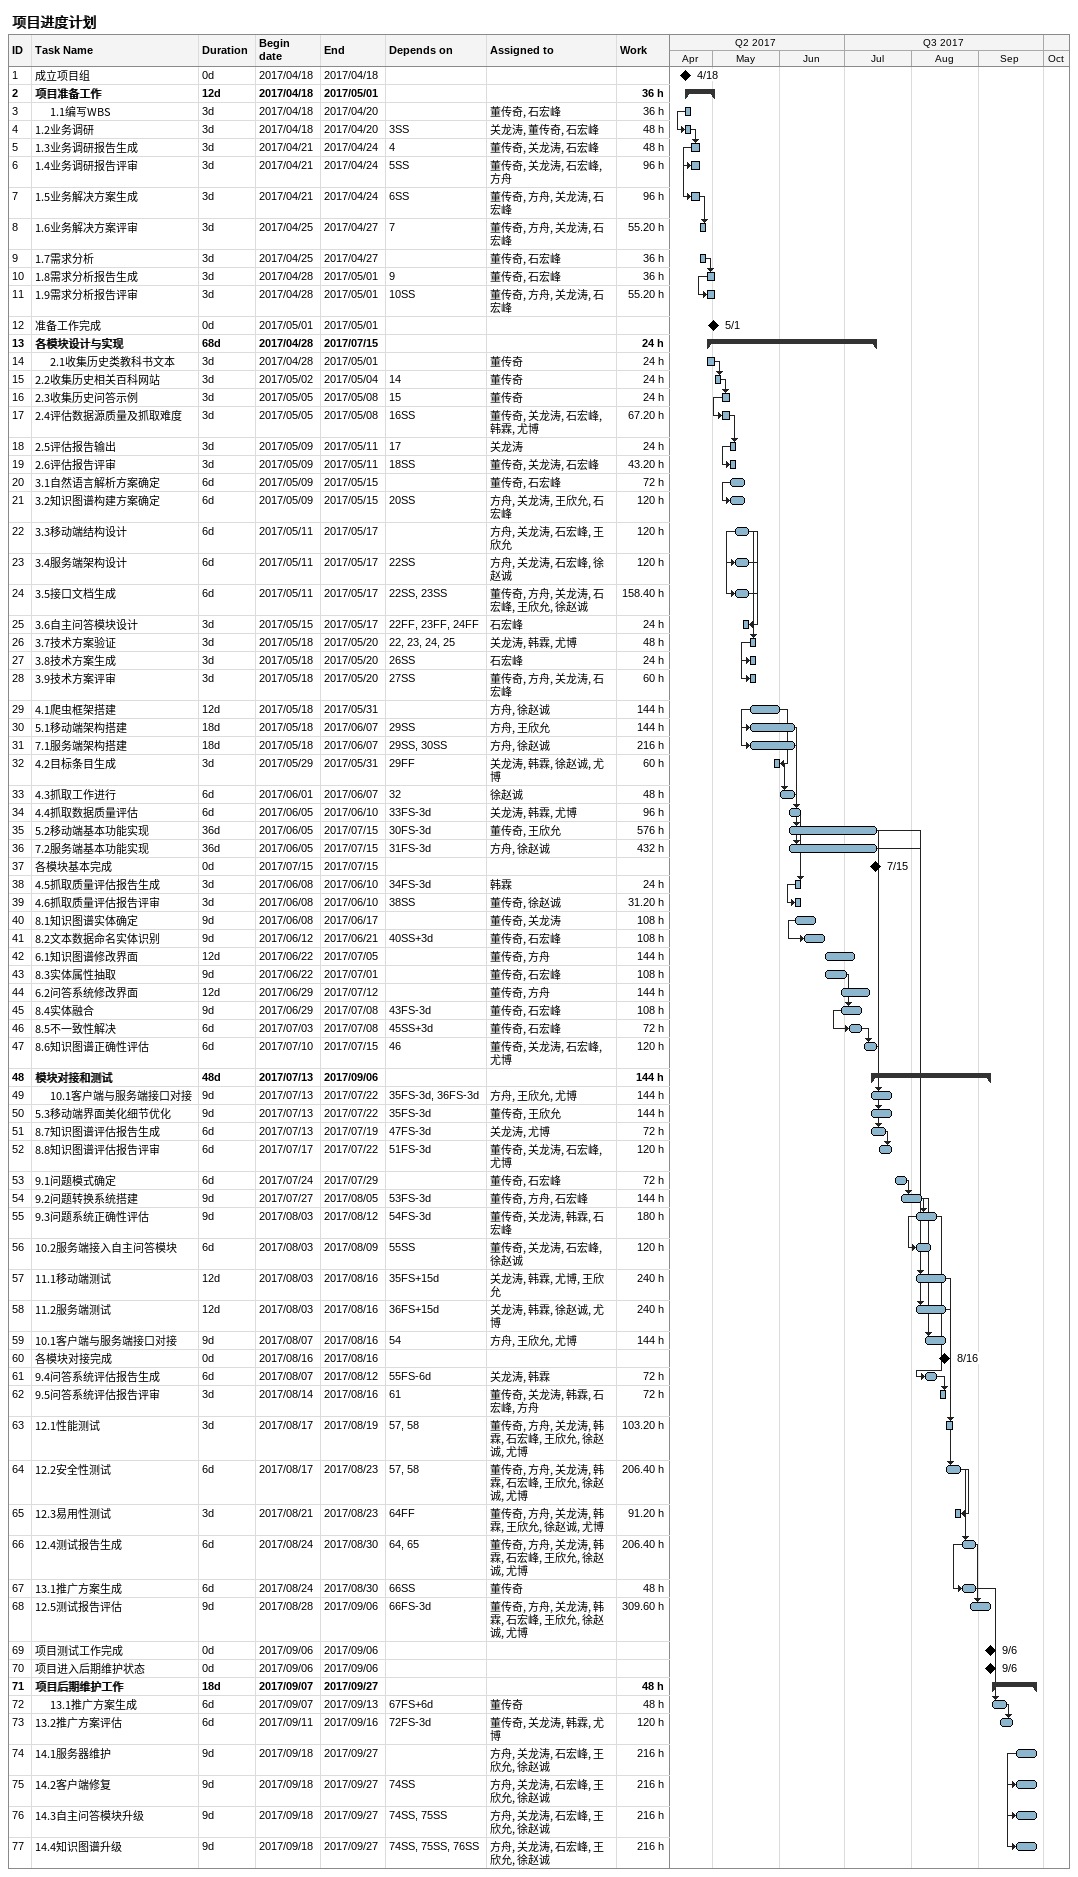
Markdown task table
项目进度计划

| ID | Level | Task | Duration | Start | Finish | Predecessors | Resources | Work (h) |
|---|---|---|---|---|---|---|---|---|
| 1 | 1 | 成立项目组 | 0d | 2017-04-18 | 2017-04-18 |  |  |  |
| 2 | 1 | **项目准备工作** | 12d | 2017-04-18 | 2017-05-01 |  |  | 36 |
| 3 | 2 | 1.1编写WBS | 3d | 2017-04-18 | 2017-04-20 |  | 董传奇, 石宏峰 | 36 |
| 4 | 1 | 1.2业务调研 | 3d | 2017-04-18 | 2017-04-20 | 3SS | 关龙涛, 董传奇, 石宏峰 | 48 |
| 5 | 1 | 1.3业务调研报告生成 | 3d | 2017-04-21 | 2017-04-24 | 4 | 董传奇, 关龙涛, 石宏峰 | 48 |
| 6 | 1 | 1.4业务调研报告评审 | 3d | 2017-04-21 | 2017-04-24 | 5SS | 董传奇, 关龙涛, 石宏峰, 方舟 | 96 |
| 7 | 1 | 1.5业务解决方案生成 | 3d | 2017-04-21 | 2017-04-24 | 6SS | 董传奇, 方舟, 关龙涛, 石宏峰 | 96 |
| 8 | 1 | 1.6业务解决方案评审 | 3d | 2017-04-25 | 2017-04-27 | 7 | 董传奇, 方舟, 关龙涛, 石宏峰 | 55.20 |
| 9 | 1 | 1.7需求分析 | 3d | 2017-04-25 | 2017-04-27 |  | 董传奇, 石宏峰 | 36 |
| 10 | 1 | 1.8需求分析报告生成 | 3d | 2017-04-28 | 2017-05-01 | 9 | 董传奇, 石宏峰 | 36 |
| 11 | 1 | 1.9需求分析报告评审 | 3d | 2017-04-28 | 2017-05-01 | 10SS | 董传奇, 方舟, 关龙涛, 石宏峰 | 55.20 |
| 12 | 1 | 准备工作完成 | 0d | 2017-05-01 | 2017-05-01 |  |  |  |
| 13 | 1 | **各模块设计与实现** | 68d | 2017-04-28 | 2017-07-15 |  |  | 24 |
| 14 | 2 | 2.1收集历史类教科书文本 | 3d | 2017-04-28 | 2017-05-01 |  | 董传奇 | 24 |
| 15 | 1 | 2.2收集历史相关百科网站 | 3d | 2017-05-02 | 2017-05-04 | 14 | 董传奇 | 24 |
| 16 | 1 | 2.3收集历史问答示例 | 3d | 2017-05-05 | 2017-05-08 | 15 | 董传奇 | 24 |
| 17 | 1 | 2.4评估数据源质量及抓取难度 | 3d | 2017-05-05 | 2017-05-08 | 16SS | 董传奇, 关龙涛, 石宏峰, 韩霖, 尤博 | 67.20 |
| 18 | 1 | 2.5评估报告输出 | 3d | 2017-05-09 | 2017-05-11 | 17 | 关龙涛 | 24 |
| 19 | 1 | 2.6评估报告评审 | 3d | 2017-05-09 | 2017-05-11 | 18SS | 董传奇, 关龙涛, 石宏峰 | 43.20 |
| 20 | 1 | 3.1自然语言解析方案确定 | 6d | 2017-05-09 | 2017-05-15 |  | 董传奇, 石宏峰 | 72 |
| 21 | 1 | 3.2知识图谱构建方案确定 | 6d | 2017-05-09 | 2017-05-15 | 20SS | 方舟, 关龙涛, 王欣允, 石宏峰 | 120 |
| 22 | 1 | 3.3移动端结构设计 | 6d | 2017-05-11 | 2017-05-17 |  | 方舟, 关龙涛, 石宏峰, 王欣允 | 120 |
| 23 | 1 | 3.4服务端架构设计 | 6d | 2017-05-11 | 2017-05-17 | 22SS | 方舟, 关龙涛, 石宏峰, 徐赵诚 | 120 |
| 24 | 1 | 3.5接口文档生成 | 6d | 2017-05-11 | 2017-05-17 | 22SS, 23SS | 董传奇, 方舟, 关龙涛, 石宏峰, 王欣允, 徐赵诚 | 158.40 |
| 25 | 1 | 3.6自主问答模块设计 | 3d | 2017-05-15 | 2017-05-17 | 22FF, 23FF, 24FF | 石宏峰 | 24 |
| 26 | 1 | 3.7技术方案验证 | 3d | 2017-05-18 | 2017-05-20 | 22, 23, 24, 25 | 关龙涛, 韩霖, 尤博 | 48 |
| 27 | 1 | 3.8技术方案生成 | 3d | 2017-05-18 | 2017-05-20 | 26SS | 石宏峰 | 24 |
| 28 | 1 | 3.9技术方案评审 | 3d | 2017-05-18 | 2017-05-20 | 27SS | 董传奇, 方舟, 关龙涛, 石宏峰 | 60 |
| 29 | 1 | 4.1爬虫框架搭建 | 12d | 2017-05-18 | 2017-05-31 |  | 方舟, 徐赵诚 | 144 |
| 30 | 1 | 5.1移动端架构搭建 | 18d | 2017-05-18 | 2017-06-07 | 29SS | 方舟, 王欣允 | 144 |
| 31 | 1 | 7.1服务端架构搭建 | 18d | 2017-05-18 | 2017-06-07 | 29SS, 30SS | 方舟, 徐赵诚 | 216 |
| 32 | 1 | 4.2目标条目生成 | 3d | 2017-05-29 | 2017-05-31 | 29FF | 关龙涛, 韩霖, 徐赵诚, 尤博 | 60 |
| 33 | 1 | 4.3抓取工作进行 | 6d | 2017-06-01 | 2017-06-07 | 32 | 徐赵诚 | 48 |
| 34 | 1 | 4.4抓取数据质量评估 | 6d | 2017-06-05 | 2017-06-10 | 33FS-3d | 关龙涛, 韩霖, 尤博 | 96 |
| 35 | 1 | 5.2移动端基本功能实现 | 36d | 2017-06-05 | 2017-07-15 | 30FS-3d | 董传奇, 王欣允 | 576 |
| 36 | 1 | 7.2服务端基本功能实现 | 36d | 2017-06-05 | 2017-07-15 | 31FS-3d | 方舟, 徐赵诚 | 432 |
| 37 | 1 | 各模块基本完成 | 0d | 2017-07-15 | 2017-07-15 |  |  |  |
| 38 | 1 | 4.5抓取质量评估报告生成 | 3d | 2017-06-08 | 2017-06-10 | 34FS-3d | 韩霖 | 24 |
| 39 | 1 | 4.6抓取质量评估报告评审 | 3d | 2017-06-08 | 2017-06-10 | 38SS | 董传奇, 徐赵诚 | 31.20 |
| 40 | 1 | 8.1知识图谱实体确定 | 9d | 2017-06-08 | 2017-06-17 |  | 董传奇, 关龙涛 | 108 |
| 41 | 1 | 8.2文本数据命名实体识别 | 9d | 2017-06-12 | 2017-06-21 | 40SS+3d | 董传奇, 石宏峰 | 108 |
| 42 | 1 | 6.1知识图谱修改界面 | 12d | 2017-06-22 | 2017-07-05 |  | 董传奇, 方舟 | 144 |
| 43 | 1 | 8.3实体属性抽取 | 9d | 2017-06-22 | 2017-07-01 |  | 董传奇, 石宏峰 | 108 |
| 44 | 1 | 6.2问答系统修改界面 | 12d | 2017-06-29 | 2017-07-12 |  | 董传奇, 方舟 | 144 |
| 45 | 1 | 8.4实体融合 | 9d | 2017-06-29 | 2017-07-08 | 43FS-3d | 董传奇, 石宏峰 | 108 |
| 46 | 1 | 8.5不一致性解决 | 6d | 2017-07-03 | 2017-07-08 | 45SS+3d | 董传奇, 石宏峰 | 72 |
| 47 | 1 | 8.6知识图谱正确性评估 | 6d | 2017-07-10 | 2017-07-15 | 46 | 董传奇, 关龙涛, 石宏峰, 尤博 | 120 |
| 48 | 1 | **模块对接和测试** | 48d | 2017-07-13 | 2017-09-06 |  |  | 144 |
| 49 | 2 | 10.1客户端与服务端接口对接 | 9d | 2017-07-13 | 2017-07-22 | 35FS-3d, 36FS-3d | 方舟, 王欣允, 尤博 | 144 |
| 50 | 1 | 5.3移动端界面美化细节优化 | 9d | 2017-07-13 | 2017-07-22 | 35FS-3d | 董传奇, 王欣允 | 144 |
| 51 | 1 | 8.7知识图谱评估报告生成 | 6d | 2017-07-13 | 2017-07-19 | 47FS-3d | 关龙涛, 尤博 | 72 |
| 52 | 1 | 8.8知识图谱评估报告评审 | 6d | 2017-07-17 | 2017-07-22 | 51FS-3d | 董传奇, 关龙涛, 石宏峰, 尤博 | 120 |
| 53 | 1 | 9.1问题模式确定 | 6d | 2017-07-24 | 2017-07-29 |  | 董传奇, 石宏峰 | 72 |
| 54 | 1 | 9.2问题转换系统搭建 | 9d | 2017-07-27 | 2017-08-05 | 53FS-3d | 董传奇, 方舟, 石宏峰 | 144 |
| 55 | 1 | 9.3问题系统正确性评估 | 9d | 2017-08-03 | 2017-08-12 | 54FS-3d | 董传奇, 关龙涛, 韩霖, 石宏峰 | 180 |
| 56 | 1 | 10.2服务端接入自主问答模块 | 6d | 2017-08-03 | 2017-08-09 | 55SS | 董传奇, 关龙涛, 石宏峰, 徐赵诚 | 120 |
| 57 | 1 | 11.1移动端测试 | 12d | 2017-08-03 | 2017-08-16 | 35FS+15d | 关龙涛, 韩霖, 尤博, 王欣允 | 240 |
| 58 | 1 | 11.2服务端测试 | 12d | 2017-08-03 | 2017-08-16 | 36FS+15d | 关龙涛, 韩霖, 徐赵诚, 尤博 | 240 |
| 59 | 1 | 10.1客户端与服务端接口对接 | 9d | 2017-08-07 | 2017-08-16 | 54 | 方舟, 王欣允, 尤博 | 144 |
| 60 | 1 | 各模块对接完成 | 0d | 2017-08-16 | 2017-08-16 |  |  |  |
| 61 | 1 | 9.4问答系统评估报告生成 | 6d | 2017-08-07 | 2017-08-12 | 55FS-6d | 关龙涛, 韩霖 | 72 |
| 62 | 1 | 9.5问答系统评估报告评审 | 3d | 2017-08-14 | 2017-08-16 | 61 | 董传奇, 关龙涛, 韩霖, 石宏峰, 方舟 | 72 |
| 63 | 1 | 12.1性能测试 | 3d | 2017-08-17 | 2017-08-19 | 57, 58 | 董传奇, 方舟, 关龙涛, 韩霖, 石宏峰, 王欣允, 徐赵诚, 尤博 | 103.20 |
| 64 | 1 | 12.2安全性测试 | 6d | 2017-08-17 | 2017-08-23 | 57, 58 | 董传奇, 方舟, 关龙涛, 韩霖, 石宏峰, 王欣允, 徐赵诚, 尤博 | 206.40 |
| 65 | 1 | 12.3易用性测试 | 3d | 2017-08-21 | 2017-08-23 | 64FF | 董传奇, 方舟, 关龙涛, 韩霖, 王欣允, 徐赵诚, 尤博 | 91.20 |
| 66 | 1 | 12.4测试报告生成 | 6d | 2017-08-24 | 2017-08-30 | 64, 65 | 董传奇, 方舟, 关龙涛, 韩霖, 石宏峰, 王欣允, 徐赵诚, 尤博 | 206.40 |
| 67 | 1 | 13.1推广方案生成 | 6d | 2017-08-24 | 2017-08-30 | 66SS | 董传奇 | 48 |
| 68 | 1 | 12.5测试报告评估 | 9d | 2017-08-28 | 2017-09-06 | 66FS-3d | 董传奇, 方舟, 关龙涛, 韩霖, 石宏峰, 王欣允, 徐赵诚, 尤博 | 309.60 |
| 69 | 1 | 项目测试工作完成 | 0d | 2017-09-06 | 2017-09-06 |  |  |  |
| 70 | 1 | 项目进入后期维护状态 | 0d | 2017-09-06 | 2017-09-06 |  |  |  |
| 71 | 1 | **项目后期维护工作** | 18d | 2017-09-07 | 2017-09-27 |  |  | 48 |
| 72 | 2 | 13.1推广方案生成 | 6d | 2017-09-07 | 2017-09-13 | 67FS+6d | 董传奇 | 48 |
| 73 | 1 | 13.2推广方案评估 | 6d | 2017-09-11 | 2017-09-16 | 72FS-3d | 董传奇, 关龙涛, 韩霖, 尤博 | 120 |
| 74 | 1 | 14.1服务器维护 | 9d | 2017-09-18 | 2017-09-27 |  | 方舟, 关龙涛, 石宏峰, 王欣允, 徐赵诚 | 216 |
| 75 | 1 | 14.2客户端修复 | 9d | 2017-09-18 | 2017-09-27 | 74SS | 方舟, 关龙涛, 石宏峰, 王欣允, 徐赵诚 | 216 |
| 76 | 1 | 14.3自主问答模块升级 | 9d | 2017-09-18 | 2017-09-27 | 74SS, 75SS | 方舟, 关龙涛, 石宏峰, 王欣允, 徐赵诚 | 216 |
| 77 | 1 | 14.4知识图谱升级 | 9d | 2017-09-18 | 2017-09-27 | 74SS, 75SS, 76SS | 方舟, 关龙涛, 石宏峰, 王欣允, 徐赵诚 | 216 |
